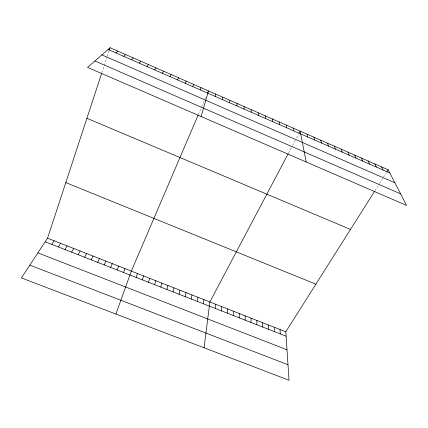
<?xml version="1.0" encoding="UTF-8"?>
<svg xmlns="http://www.w3.org/2000/svg" width="428" height="428" viewBox="0 0 428 428"><rect width="100%" height="100%" fill="white"/><g stroke="black" fill="none" stroke-linecap="round" stroke-linejoin="round"><path stroke-width="0.32" stroke-dasharray="2.14 1.6" d="M101.832 72.824L107.011 57.036M107.214 56.421L109.044 50.841M198.351 114.597L201.518 107.198M201.765 106.626L204.728 99.703M204.98 99.119L205.472 97.964M288.488 153.181L292.212 146.135M292.522 145.547L296.037 138.891M296.615 137.8L298.664 133.921M375.003 190.631L379.219 183.965M379.572 183.403L383.13 177.77M383.488 177.208L386.19 172.933"/><path stroke-width="0.64" d="M256.875 324.756L256.891 320.444M250.99 322.45L251.065 318.154M245.084 320.133L245.223 315.859M251.15 112.189L251.241 109.696M239.166 317.817L239.37 313.558M233.233 315.49L233.501 311.252M243.992 109.049L244.174 106.593M227.284 313.157L227.616 308.941M221.319 310.819L221.715 306.619M215.338 308.476L215.798 304.297M236.802 105.898L237.08 103.48M204.097 347.787L209.864 301.965L288.178 153.764M203.332 303.768L203.921 299.627M229.595 102.741L229.964 100.355M197.303 301.408L197.955 297.289M191.257 299.038L191.979 294.94M185.201 296.663L185.987 292.581M222.362 99.569L222.828 97.226M179.123 294.282L179.979 290.221M173.035 291.896L173.955 287.857M215.107 96.391L215.669 94.08M166.925 289.499L167.915 285.481M160.8 287.097L161.859 283.101M154.663 284.695L155.787 280.715M201.117 116.539L208.484 90.929L207.484 93.272M148.505 282.282L149.698 278.323M142.331 279.859L143.594 275.926M374.655 191.182L285.792 331.796L289.028 380.267L21.4 277.922L47.556 238.193L101.634 73.423M109.247 50.22L110.066 47.733L388.175 169.793L406.6 205.429L87.547 67.41L110.066 47.733M200.309 89.901L201.064 87.67M136.141 277.435L137.474 273.524M115.897 314.056L131.337 271.111L198.111 115.159M123.526 272.492L124.997 268.618M192.761 86.595L193.617 84.402M117.095 269.972L118.642 266.125M110.649 267.441L112.264 263.616M185.19 83.278L186.143 81.122M104.186 264.911L105.877 261.107M97.702 262.369L99.467 258.587M91.201 259.823L93.042 256.062M177.593 79.945L178.647 77.832M84.685 257.265L86.595 253.531M298.958 133.365L300.13 131.15L306.213 161.998M78.147 254.703L80.132 250.995M71.594 252.135L73.653 248.449M169.97 76.607L171.125 74.531M65.019 249.556L67.159 245.897M58.427 246.972L60.642 243.334M162.324 73.252L163.582 71.219M51.82 244.383L54.11 240.766M386.853 171.885L388.175 169.793M154.652 69.892L156.011 67.897M146.954 66.517L148.414 64.564M139.228 63.13L140.796 61.22M131.476 59.733L133.151 57.866M123.703 56.325L125.479 54.5M115.902 52.906L117.786 51.125M29.816 265.135L287.99 364.731M37.889 252.878L286.995 349.783M45.191 241.788L286.086 336.205M47.556 238.193L285.792 331.796M65.805 182.59L315.885 284.176M86.911 118.283L350.484 229.435M94.914 60.974L400.608 193.836M101.869 54.896L394.921 182.836M108.075 49.477L389.817 172.971M381.525 166.872L383.087 170.018M374.853 163.945L376.335 167.059M368.166 161.008L369.562 164.09M361.457 158.066L362.767 161.11M354.721 155.113L355.952 158.125M347.969 152.149L349.12 155.129M341.202 149.174L342.261 152.122M334.407 146.194L335.381 149.11M327.591 143.203L328.485 146.082M320.759 140.202L321.562 143.048M313.901 137.195L314.617 140.01M307.026 134.178L307.657 136.955M293.212 128.111L293.661 130.824M286.268 125.067L286.632 127.742M279.307 122.012L279.58 124.65M272.326 118.947L272.508 121.547M280.04 329.539L280.276 333.926M274.273 327.27L274.444 331.641M265.317 115.87L265.414 118.438M268.495 325.002L268.607 329.351M262.701 322.723L262.749 327.056M258.293 112.789L258.293 115.319"/></g></svg>
